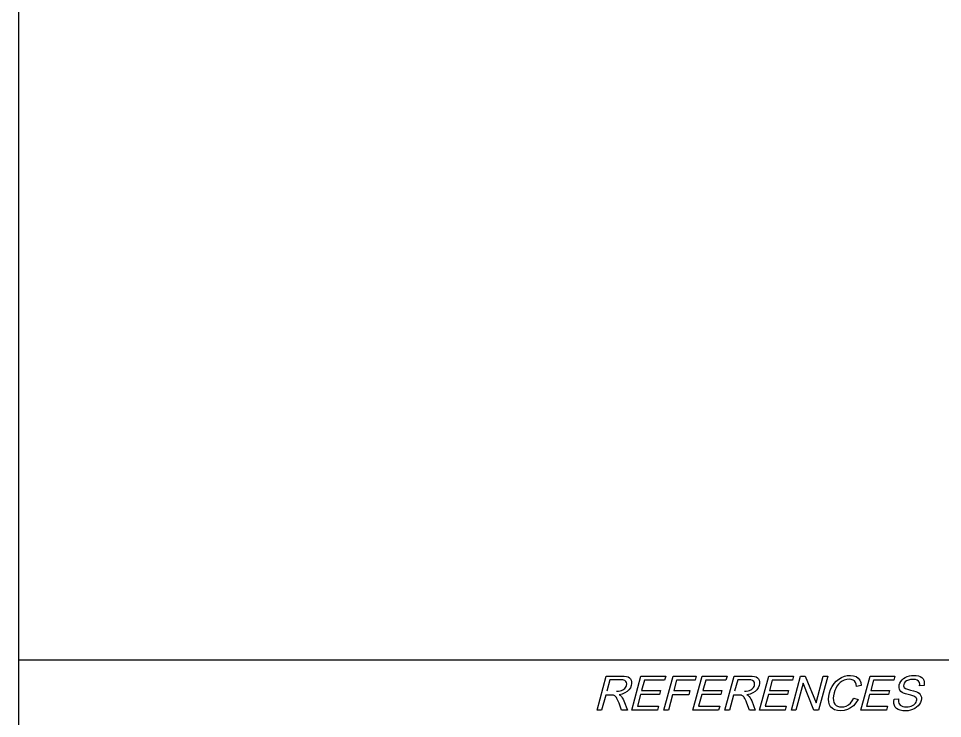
# Model space of a CAD drawing. Extents: x 0 to 17.2, y 0.1 to 11.3.
# Drawn here: x 0.169 to 1.91, y 1.358 to 2.677 of the extents above; entities that cross this region are included whole.
import ezdxf

# ---------------------------------------------------------------- set-up
doc = ezdxf.new("R2010")
doc.units = 0
doc.layers.add('BORDER', color=3, linetype='CONTINUOUS')
doc.layers.add('BORDERTEXT', color=7, linetype='CONTINUOUS')

msp = doc.modelspace()

# ---------------------------------------------------------------- linework, layer by layer
at = {"layer": 'BORDER'}
for points in [[(0.1692, 0.2247), (17.0808, 0.2247), (17.0808, 11.1675), (0.1692, 11.1675), (0.1692, 0.2247)], [(17.0808, 1.4682), (0.1692, 1.4682)]]:
    msp.add_lwpolyline(points, dxfattribs=at)
at = {"layer": 'BORDERTEXT', "color": 7}
for points in [[(1.2594, 1.3737), (1.2767, 1.4383), (1.3054, 1.4383), (1.3054, 1.4383), (1.3107, 1.4381), (1.3149, 1.4375), (1.3181, 1.4366), (1.3181, 1.4366), (1.3205, 1.4351), (1.3223, 1.4331), (1.3236, 1.4304), (1.3236, 1.4304), (1.3243, 1.4274), (1.3243, 1.4241), (1.3237, 1.4207), (1.3237, 1.4207), (1.3221, 1.4163), (1.3195, 1.4125), (1.3162, 1.4091), (1.3162, 1.4091), (1.3119, 1.4063), (1.3068, 1.4043), (1.3008, 1.4031), (1.3008, 1.4031), (1.3026, 1.402), (1.304, 1.4009), (1.3051, 1.3999), (1.3051, 1.3999), (1.3069, 1.3974), (1.3085, 1.3945), (1.3099, 1.3913), (1.3164, 1.3737), (1.3056, 1.3737), (1.3007, 1.3871), (1.3007, 1.3871), (1.2993, 1.3907), (1.298, 1.3937), (1.2969, 1.396), (1.2969, 1.396), (1.2958, 1.3979), (1.2948, 1.3993), (1.2937, 1.4003), (1.2937, 1.4003), (1.2926, 1.4011), (1.2915, 1.4017), (1.2903, 1.4021), (1.2903, 1.4021), (1.2891, 1.4022), (1.2876, 1.4023), (1.2856, 1.4024), (1.2757, 1.4024), (1.268, 1.3737), (1.2594, 1.3737)], [(1.2961, 1.4098), (1.2961, 1.4098), (1.2997, 1.4099), (1.3029, 1.4103), (1.3056, 1.411), (1.3056, 1.411), (1.3078, 1.412), (1.3099, 1.4133), (1.3116, 1.4149), (1.3116, 1.4149), (1.3131, 1.4167), (1.3142, 1.4186), (1.3149, 1.4207), (1.3149, 1.4207), (1.3153, 1.4235), (1.3149, 1.4261), (1.3136, 1.4282), (1.3136, 1.4282), (1.3114, 1.4299), (1.3081, 1.4308), (1.3039, 1.4312), (1.2834, 1.4312), (1.2777, 1.4098)], [(1.3247, 1.3737), (1.342, 1.4383), (1.3888, 1.4383), (1.3867, 1.4307), (1.3485, 1.4307), (1.3432, 1.4109), (1.379, 1.4109), (1.377, 1.4033), (1.3412, 1.4033), (1.3353, 1.3813), (1.375, 1.3813), (1.373, 1.3737), (1.3247, 1.3737)], [(1.3852, 1.3737), (1.4025, 1.4383), (1.4462, 1.4383), (1.4441, 1.4307), (1.4091, 1.4307), (1.4037, 1.4107), (1.434, 1.4107), (1.432, 1.403), (1.4016, 1.403), (1.3938, 1.3737), (1.3852, 1.3737)], [(1.4401, 1.3737), (1.4575, 1.4383), (1.5042, 1.4383), (1.5022, 1.4307), (1.464, 1.4307), (1.4587, 1.4109), (1.4944, 1.4109), (1.4924, 1.4033), (1.4566, 1.4033), (1.4507, 1.3813), (1.4904, 1.3813), (1.4884, 1.3737), (1.4401, 1.3737)], [(1.5003, 1.3737), (1.5177, 1.4383), (1.5463, 1.4383), (1.5463, 1.4383), (1.5516, 1.4381), (1.5558, 1.4375), (1.559, 1.4366), (1.559, 1.4366), (1.5614, 1.4351), (1.5633, 1.4331), (1.5646, 1.4304), (1.5646, 1.4304), (1.5652, 1.4274), (1.5653, 1.4241), (1.5646, 1.4207), (1.5646, 1.4207), (1.563, 1.4163), (1.5605, 1.4125), (1.5571, 1.4091), (1.5571, 1.4091), (1.5528, 1.4063), (1.5477, 1.4043), (1.5417, 1.4031), (1.5417, 1.4031), (1.5435, 1.402), (1.5449, 1.4009), (1.546, 1.3999), (1.546, 1.3999), (1.5478, 1.3974), (1.5494, 1.3945), (1.5508, 1.3913), (1.5573, 1.3737), (1.5466, 1.3737), (1.5416, 1.3871), (1.5416, 1.3871), (1.5402, 1.3907), (1.539, 1.3937), (1.5378, 1.396), (1.5378, 1.396), (1.5368, 1.3979), (1.5357, 1.3993), (1.5346, 1.4003), (1.5346, 1.4003), (1.5335, 1.4011), (1.5324, 1.4017), (1.5312, 1.4021), (1.5312, 1.4021), (1.5301, 1.4022), (1.5285, 1.4023), (1.5265, 1.4024), (1.5166, 1.4024), (1.5089, 1.3737), (1.5003, 1.3737)], [(1.537, 1.4098), (1.537, 1.4098), (1.5406, 1.4099), (1.5438, 1.4103), (1.5465, 1.411), (1.5465, 1.411), (1.5488, 1.412), (1.5508, 1.4133), (1.5525, 1.4149), (1.5525, 1.4149), (1.554, 1.4167), (1.5551, 1.4186), (1.5558, 1.4207), (1.5558, 1.4207), (1.5562, 1.4235), (1.5558, 1.4261), (1.5545, 1.4282), (1.5545, 1.4282), (1.5523, 1.4299), (1.549, 1.4308), (1.5448, 1.4312), (1.5243, 1.4312), (1.5186, 1.4098)], [(1.5656, 1.3737), (1.5829, 1.4383), (1.6297, 1.4383), (1.6277, 1.4307), (1.5895, 1.4307), (1.5841, 1.4109), (1.6199, 1.4109), (1.6179, 1.4033), (1.5821, 1.4033), (1.5762, 1.3813), (1.6159, 1.3813), (1.6139, 1.3737), (1.5656, 1.3737)], [(1.6256, 1.3737), (1.6429, 1.4383), (1.6517, 1.4383), (1.6721, 1.3875), (1.6857, 1.4383), (1.6939, 1.4383), (1.6765, 1.3737), (1.6678, 1.3737), (1.6474, 1.4245), (1.6338, 1.3737), (1.6256, 1.3737)], [(1.7431, 1.3963), (1.7511, 1.3942), (1.7511, 1.3942), (1.7471, 1.3877), (1.7424, 1.3823), (1.7371, 1.3781), (1.7371, 1.3781), (1.7313, 1.375), (1.7251, 1.3732), (1.7186, 1.3726), (1.7186, 1.3726), (1.7121, 1.373), (1.7069, 1.3744), (1.7027, 1.3768), (1.7027, 1.3768), (1.6995, 1.3801), (1.6973, 1.3842), (1.696, 1.3891), (1.696, 1.3891), (1.6956, 1.3946), (1.696, 1.4004), (1.6973, 1.4065), (1.6973, 1.4065), (1.6994, 1.4129), (1.7023, 1.4188), (1.7058, 1.4241), (1.7058, 1.4241), (1.71, 1.4287), (1.7147, 1.4325), (1.7199, 1.4355), (1.7199, 1.4355), (1.7254, 1.4377), (1.7309, 1.439), (1.7366, 1.4394), (1.7366, 1.4394), (1.7426, 1.4389), (1.7476, 1.4372), (1.7516, 1.4345), (1.7516, 1.4345), (1.7546, 1.4307), (1.7564, 1.4261), (1.7571, 1.4206), (1.7481, 1.4186), (1.7481, 1.4186), (1.7476, 1.4229), (1.7463, 1.4263), (1.7444, 1.4289), (1.7444, 1.4289), (1.7417, 1.4307), (1.7384, 1.4317), (1.7345, 1.4321), (1.7345, 1.4321), (1.7297, 1.4317), (1.7252, 1.4305), (1.721, 1.4285), (1.721, 1.4285), (1.7173, 1.4259), (1.7141, 1.4227), (1.7114, 1.4189), (1.7114, 1.4189), (1.7092, 1.4149), (1.7074, 1.4107), (1.7061, 1.4065), (1.7061, 1.4065), (1.7049, 1.4012), (1.7045, 1.3964), (1.7046, 1.3921), (1.7046, 1.3921), (1.7055, 1.3884), (1.7072, 1.3853), (1.7096, 1.3829), (1.7096, 1.3829), (1.7127, 1.3812), (1.7161, 1.3802), (1.7198, 1.3799), (1.7198, 1.3799), (1.7245, 1.3803), (1.7289, 1.3817), (1.7331, 1.384), (1.7331, 1.384), (1.7369, 1.3872), (1.7403, 1.3913), (1.7431, 1.3963)], [(1.7563, 1.3737), (1.7737, 1.4383), (1.8204, 1.4383), (1.8184, 1.4307), (1.7802, 1.4307), (1.7749, 1.4109), (1.8106, 1.4109), (1.8086, 1.4033), (1.7728, 1.4033), (1.7669, 1.3813), (1.8066, 1.3813), (1.8046, 1.3737), (1.7563, 1.3737)], [(1.8191, 1.3944), (1.8273, 1.3951), (1.8273, 1.3951), (1.8271, 1.3921), (1.8272, 1.3894), (1.8279, 1.3872), (1.8279, 1.3872), (1.829, 1.3852), (1.8307, 1.3836), (1.833, 1.3821), (1.833, 1.3821), (1.8358, 1.3811), (1.8389, 1.3804), (1.8424, 1.3802), (1.8424, 1.3802), (1.8456, 1.3804), (1.8486, 1.3809), (1.8515, 1.3817), (1.8515, 1.3817), (1.854, 1.3828), (1.8563, 1.3841), (1.8581, 1.3857), (1.8581, 1.3857), (1.8596, 1.3874), (1.8607, 1.3893), (1.8614, 1.3912), (1.8614, 1.3912), (1.8618, 1.3932), (1.8616, 1.3949), (1.8611, 1.3965), (1.8611, 1.3965), (1.86, 1.398), (1.8584, 1.3992), (1.8563, 1.4003), (1.8563, 1.4003), (1.8541, 1.4011), (1.8505, 1.4022), (1.8456, 1.4035), (1.8456, 1.4035), (1.8407, 1.4049), (1.8369, 1.4062), (1.8342, 1.4075), (1.8342, 1.4075), (1.8319, 1.4093), (1.8301, 1.4113), (1.8289, 1.4135), (1.8289, 1.4135), (1.8283, 1.416), (1.8283, 1.4187), (1.8288, 1.4216), (1.8288, 1.4216), (1.83, 1.4248), (1.8317, 1.4278), (1.8341, 1.4308), (1.8341, 1.4308), (1.8369, 1.4334), (1.8402, 1.4355), (1.8439, 1.4372), (1.8439, 1.4372), (1.8479, 1.4384), (1.8521, 1.4392), (1.8564, 1.4394), (1.8564, 1.4394), (1.8609, 1.4392), (1.8649, 1.4384), (1.8684, 1.4371), (1.8684, 1.4371), (1.8713, 1.4353), (1.8735, 1.433), (1.875, 1.4303), (1.875, 1.4303), (1.8759, 1.4272), (1.876, 1.4238), (1.8755, 1.4201), (1.8671, 1.4195), (1.8671, 1.4195), (1.8673, 1.4232), (1.8667, 1.4263), (1.8651, 1.4287), (1.8651, 1.4287), (1.8626, 1.4305), (1.8592, 1.4315), (1.8547, 1.4319), (1.8547, 1.4319), (1.8499, 1.4316), (1.8459, 1.4306), (1.8426, 1.429), (1.8426, 1.429), (1.8401, 1.427), (1.8383, 1.4247), (1.8372, 1.4222), (1.8372, 1.4222), (1.8369, 1.42), (1.8372, 1.4181), (1.8382, 1.4164), (1.8382, 1.4164), (1.8403, 1.4149), (1.8442, 1.4134), (1.8499, 1.4118), (1.8499, 1.4118), (1.8557, 1.4103), (1.8601, 1.4089), (1.8631, 1.4077), (1.8631, 1.4077), (1.866, 1.4058), (1.8682, 1.4036), (1.8696, 1.4011), (1.8696, 1.4011), (1.8704, 1.3983), (1.8705, 1.3952), (1.8699, 1.3919), (1.8699, 1.3919), (1.8686, 1.3885), (1.8668, 1.3853), (1.8643, 1.3822), (1.8643, 1.3822), (1.8613, 1.3794), (1.8578, 1.377), (1.8539, 1.3751), (1.8539, 1.3751), (1.8497, 1.3737), (1.8453, 1.3728), (1.8408, 1.3726), (1.8408, 1.3726), (1.8353, 1.3728), (1.8306, 1.3737), (1.8268, 1.3751), (1.8268, 1.3751), (1.8236, 1.3771), (1.8212, 1.3797), (1.8195, 1.3828), (1.8195, 1.3828), (1.8186, 1.3864), (1.8184, 1.3903), (1.8191, 1.3944)]]:
    msp.add_lwpolyline(points, dxfattribs=at)

doc.saveas('drawing.dxf')
